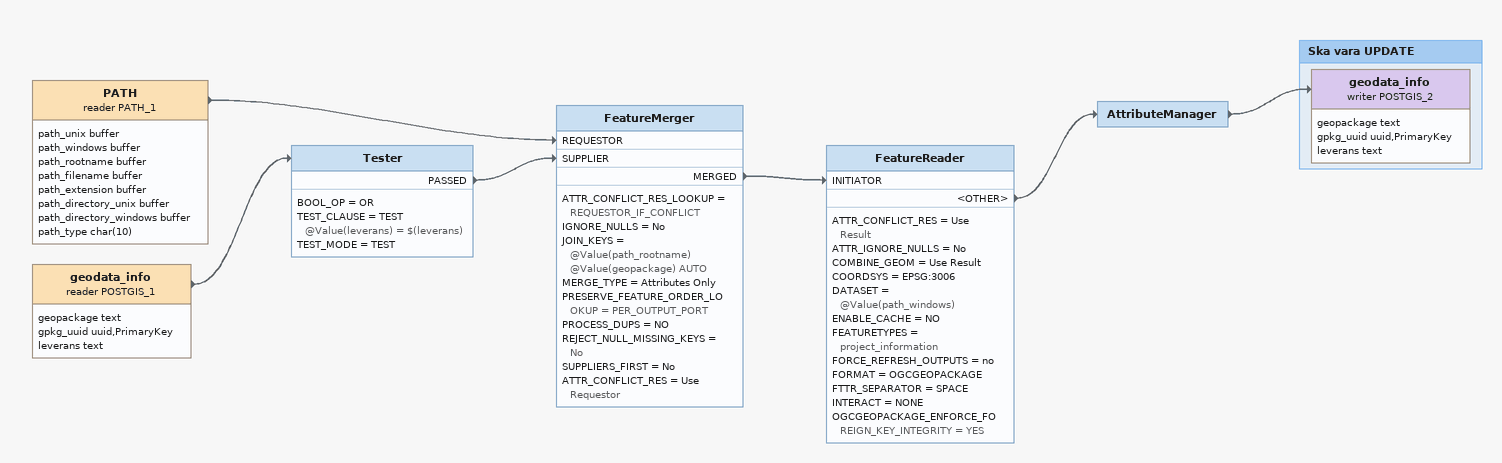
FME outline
PATH (reader PATH_1)
    attributes: path_unix buffer, path_windows buffer, path_rootname buffer, path_filename buffer, path_extension buffer, path_directory_unix buffer, path_directory_windows buffer, path_type char(10)
    -> FeatureMerger [REQUESTOR]
geodata_info (reader POSTGIS_1)
    attributes: geopackage text, gpkg_uuid uuid,PrimaryKey, leverans text
    -> Tester
Tester
    BOOL_OP = OR
    TEST_CLAUSE = TEST @Value(leverans) = $(leverans)
    TEST_MODE = TEST
    PASSED -> FeatureMerger [SUPPLIER]
FeatureMerger
    ATTR_CONFLICT_RES_LOOKUP = REQUESTOR_IF_CONFLICT
    IGNORE_NULLS = No
    JOIN_KEYS = @Value(path_rootname) @Value(geopackage) AUTO
    MERGE_TYPE = Attributes Only
    PRESERVE_FEATURE_ORDER_LOOKUP = PER_OUTPUT_PORT
    PROCESS_DUPS = NO
    REJECT_NULL_MISSING_KEYS = No
    SUPPLIERS_FIRST = No
    ATTR_CONFLICT_RES = Use Requestor
    MERGED -> FeatureReader [INITIATOR]
FeatureReader
    ATTR_CONFLICT_RES = Use Result
    ATTR_IGNORE_NULLS = No
    COMBINE_GEOM = Use Result
    COORDSYS = EPSG:3006
    DATASET = @Value(path_windows)
    ENABLE_CACHE = NO
    FEATURETYPES = project_information
    FORCE_REFRESH_OUTPUTS = no
    FORMAT = OGCGEOPACKAGE
    FTTR_SEPARATOR = SPACE
    INTERACT = NONE
    OGCGEOPACKAGE_ENFORCE_FOREIGN_KEY_INTEGRITY = YES
    <OTHER> -> AttributeManager
AttributeManager
    -> geodata_info (writer POSTGIS_2)

Bookmark: Ska vara UPDATE
geodata_info (writer POSTGIS_2)
    attributes: geopackage text, gpkg_uuid uuid,PrimaryKey, leverans text
